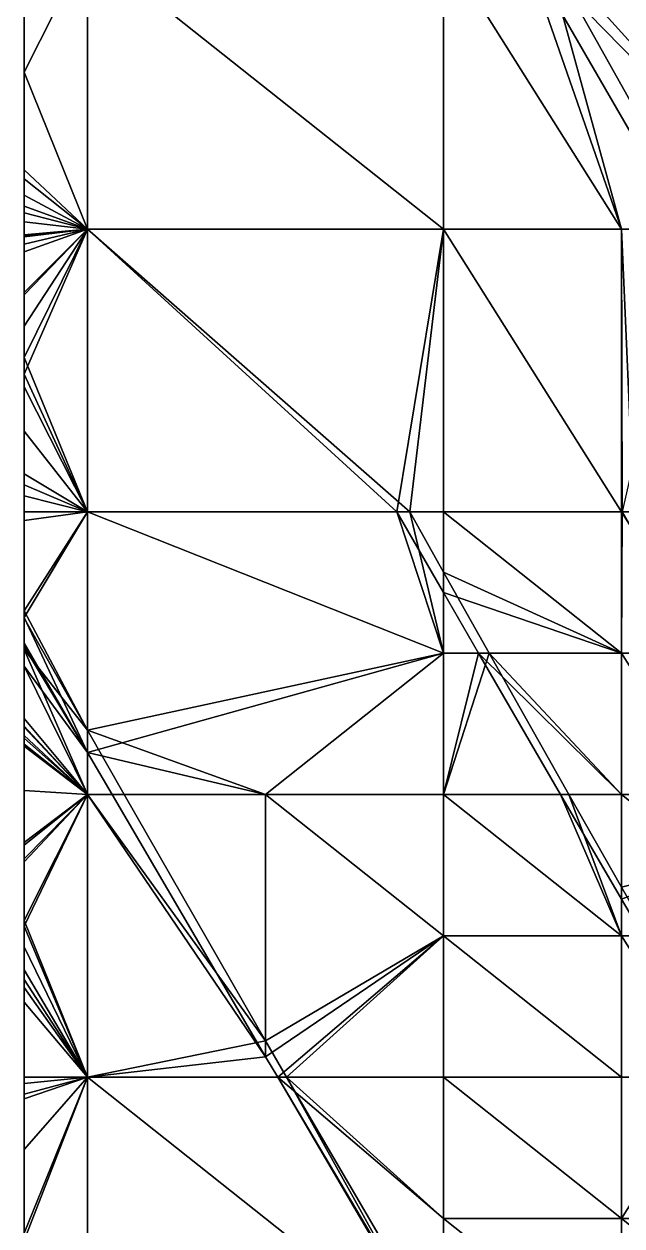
# Model space of a CAD drawing. Extents: x 376891 to 377036, y 6958800 to 6959083.
# Drawn here: x 376891.12 to 376904.56, y 6958814.89 to 6958841.88 of the extents above; entities that cross this region are included whole.
import ezdxf

# ---------------------------------------------------------------- set-up
doc = ezdxf.new("R2010")
doc.units = 0
doc.layers.add('FM2', color=7, linetype='CONTINUOUS')

msp = doc.modelspace()

# ---------------------------------------------------------------- linework, layer by layer
at = {"layer": 'FM2'}
for points in [[(376891.119, 6958840.8, 239.243), (376892.548, 6958843.623, 240.75), (376891.119, 6958842.745, 239.789)], [(376892.548, 6958837.274, 238.968), (376892.548, 6958843.623, 240.75), (376891.119, 6958840.8, 239.243)], [(376891.119, 6958842.565, 239.983), (376892.548, 6958843.623, 240.998), (376891.119, 6958840.8, 239.477)], [(376892.548, 6958843.623, 240.998), (376892.548, 6958837.274, 239.175), (376891.119, 6958840.8, 239.477)], [(376900.548, 6958837.274, 242.97), (376900.548, 6958843.623, 244.737), (376892.548, 6958843.623, 240.75)], [(376892.548, 6958843.623, 240.75), (376892.548, 6958837.274, 238.968), (376900.548, 6958837.274, 242.97)], [(376892.548, 6958843.623, 240.998), (376900.548, 6958843.623, 244.966), (376900.548, 6958837.274, 243.153)], [(376900.548, 6958837.274, 243.153), (376892.548, 6958837.274, 239.175), (376892.548, 6958843.623, 240.998)], [(376900.548, 6958843.623, 244.737), (376900.548, 6958837.274, 242.97), (376904.548, 6958837.274, 244.957)], [(376902.797, 6958843.623, 245.85), (376900.548, 6958843.623, 244.737), (376904.548, 6958837.274, 244.957)], [(376904.548, 6958837.274, 245.132), (376900.548, 6958837.274, 243.153), (376900.548, 6958843.623, 244.966)], [(376904.548, 6958837.274, 245.132), (376900.548, 6958843.623, 244.966), (376902.338, 6958843.623, 245.85)], [(376902.338, 6958843.623, 245.85), (376906.004, 6958837.274, 245.85), (376904.548, 6958837.274, 245.132)], [(376902.338, 6958843.623, 245.85), (376908.548, 6958843.623, 248.911), (376908.548, 6958837.274, 247.103)], [(376908.548, 6958837.274, 247.103), (376906.004, 6958837.274, 245.85), (376902.338, 6958843.623, 245.85)], [(376904.548, 6958837.274, 244.957), (376906.354, 6958837.274, 245.85), (376902.797, 6958843.623, 245.85)], [(376908.548, 6958837.274, 246.933), (376908.548, 6958843.623, 248.691), (376902.797, 6958843.623, 245.85)], [(376902.797, 6958843.623, 245.85), (376906.354, 6958837.274, 245.85), (376908.548, 6958837.274, 246.933)], [(376891.119, 6958842.745, 239.789), (376891.119, 6958842.565, 239.983), (376891.119, 6958840.8, 239.243)], [(376891.119, 6958842.565, 239.983), (376891.119, 6958840.8, 239.477), (376891.119, 6958840.8, 239.243)], [(376891.119, 6958840.8, 239.243), (376891.119, 6958840.8, 239.477), (376891.119, 6958838.606, 238.847)], [(376891.119, 6958840.8, 239.243), (376891.119, 6958838.606, 238.847), (376891.119, 6958838.408, 238.571)], [(376891.119, 6958838.408, 238.571), (376892.548, 6958837.274, 238.968), (376891.119, 6958840.8, 239.243)], [(376891.119, 6958840.8, 239.477), (376892.548, 6958837.274, 239.175), (376891.119, 6958838.606, 238.847)], [(376891.119, 6958838.606, 238.847), (376891.119, 6958838.408, 238.79), (376891.119, 6958838.408, 238.571)], [(376891.119, 6958838.606, 238.847), (376892.548, 6958837.274, 239.175), (376891.119, 6958838.408, 238.79)], [(376891.119, 6958838.408, 238.79), (376891.119, 6958838.039, 238.683), (376891.119, 6958838.408, 238.571)], [(376891.119, 6958838.039, 238.683), (376891.119, 6958837.793, 238.397), (376891.119, 6958838.408, 238.571)], [(376891.119, 6958837.793, 238.397), (376892.548, 6958837.274, 238.968), (376891.119, 6958838.408, 238.571)], [(376891.119, 6958838.408, 238.79), (376892.548, 6958837.274, 239.175), (376891.119, 6958838.039, 238.683)], [(376891.119, 6958837.793, 238.397), (376891.119, 6958838.039, 238.683), (376891.119, 6958837.638, 238.567)], [(376892.548, 6958837.274, 239.175), (376891.119, 6958837.638, 238.567), (376891.119, 6958838.039, 238.683)], [(376891.119, 6958837.793, 238.397), (376891.119, 6958837.638, 238.567), (376891.119, 6958837.441, 238.51)], [(376891.119, 6958837.793, 238.397), (376891.119, 6958837.441, 238.51), (376891.119, 6958837.146, 238.214)], [(376891.119, 6958837.146, 238.214), (376892.548, 6958837.274, 238.968), (376891.119, 6958837.793, 238.397)], [(376892.548, 6958837.274, 239.175), (376891.119, 6958837.441, 238.51), (376891.119, 6958837.638, 238.567)], [(376891.119, 6958837.441, 238.51), (376891.119, 6958837.125, 238.419), (376891.119, 6958837.146, 238.214)], [(376892.548, 6958837.274, 239.175), (376891.119, 6958837.125, 238.419), (376891.119, 6958837.441, 238.51)], [(376891.119, 6958837.121, 238.207), (376892.548, 6958837.274, 238.968), (376891.119, 6958837.146, 238.214)], [(376892.548, 6958837.274, 238.968), (376891.119, 6958835.802, 237.833), (376891.119, 6958834.015, 237.327)], [(376891.119, 6958835.802, 237.833), (376892.548, 6958837.274, 238.968), (376891.119, 6958836.767, 238.107)], [(376891.119, 6958836.767, 238.107), (376892.548, 6958837.274, 238.968), (376891.119, 6958837.121, 238.207)], [(376892.548, 6958830.924, 237.172), (376892.548, 6958837.274, 238.968), (376891.119, 6958834.015, 237.327)], [(376892.548, 6958837.274, 239.175), (376892.548, 6958830.924, 237.342), (376891.119, 6958834.389, 237.628)], [(376891.119, 6958836.936, 238.364), (376892.548, 6958837.274, 239.175), (376891.119, 6958836.767, 238.316)], [(376892.548, 6958837.274, 239.175), (376891.119, 6958835.854, 238.052), (376891.119, 6958836.767, 238.316)], [(376892.548, 6958837.274, 239.175), (376891.119, 6958834.389, 237.628), (376891.119, 6958835.098, 237.833)], [(376891.119, 6958835.854, 238.052), (376892.548, 6958837.274, 239.175), (376891.119, 6958835.098, 237.833)], [(376892.548, 6958837.274, 239.175), (376891.119, 6958837.101, 238.412), (376891.119, 6958837.125, 238.419)], [(376892.548, 6958837.274, 239.175), (376891.119, 6958836.936, 238.364), (376891.119, 6958837.101, 238.412)], [(376891.119, 6958837.146, 238.214), (376891.119, 6958837.125, 238.419), (376891.119, 6958837.101, 238.412)], [(376891.119, 6958837.101, 238.412), (376891.119, 6958837.121, 238.207), (376891.119, 6958837.146, 238.214)], [(376891.119, 6958837.101, 238.412), (376891.119, 6958836.936, 238.364), (376891.119, 6958837.121, 238.207)], [(376891.119, 6958836.936, 238.364), (376891.119, 6958836.767, 238.107), (376891.119, 6958837.121, 238.207)], [(376892.548, 6958837.274, 238.968), (376892.548, 6958830.924, 237.172), (376899.786, 6958830.924, 240.811)], [(376900.548, 6958837.274, 242.97), (376892.548, 6958837.274, 238.968), (376899.786, 6958830.924, 240.811)], [(376899.499, 6958830.924, 240.811), (376892.548, 6958830.924, 237.342), (376892.548, 6958837.274, 239.175)], [(376899.499, 6958830.924, 240.811), (376892.548, 6958837.274, 239.175), (376900.548, 6958837.274, 243.153)], [(376900.548, 6958837.274, 243.153), (376900.548, 6958830.924, 241.333), (376899.499, 6958830.924, 240.811)], [(376899.786, 6958830.924, 240.811), (376900.548, 6958830.924, 241.193), (376900.548, 6958837.274, 242.97)], [(376904.548, 6958830.924, 243.195), (376904.548, 6958837.274, 244.957), (376900.548, 6958837.274, 242.97)], [(376900.548, 6958837.274, 242.97), (376900.548, 6958830.924, 241.193), (376904.548, 6958830.924, 243.195)], [(376900.548, 6958837.274, 243.153), (376904.548, 6958837.274, 245.132), (376904.548, 6958830.924, 243.323)], [(376904.548, 6958830.924, 243.323), (376900.548, 6958830.924, 241.333), (376900.548, 6958837.274, 243.153)], [(376904.548, 6958837.274, 244.957), (376904.548, 6958830.924, 243.195), (376904.819, 6958830.924, 243.33)], [(376906.354, 6958837.274, 245.85), (376904.548, 6958837.274, 244.957), (376904.819, 6958830.924, 243.33)], [(376904.562, 6958830.924, 243.33), (376904.548, 6958830.924, 243.323), (376904.548, 6958837.274, 245.132)], [(376904.562, 6958830.924, 243.33), (376904.548, 6958837.274, 245.132), (376906.004, 6958837.274, 245.85)], [(376891.119, 6958836.936, 238.364), (376891.119, 6958836.767, 238.316), (376891.119, 6958836.767, 238.107)], [(376891.119, 6958836.767, 238.316), (376891.119, 6958835.854, 238.052), (376891.119, 6958836.767, 238.107)], [(376891.119, 6958835.854, 238.052), (376891.119, 6958835.802, 237.833), (376891.119, 6958836.767, 238.107)], [(376891.119, 6958835.854, 238.052), (376891.119, 6958835.098, 237.833), (376891.119, 6958835.802, 237.833)], [(376891.119, 6958835.802, 237.833), (376891.119, 6958835.098, 237.833), (376891.119, 6958834.015, 237.327)], [(376891.119, 6958834.015, 237.327), (376891.119, 6958835.098, 237.833), (376891.119, 6958834.389, 237.628)], [(376891.119, 6958834.015, 237.327), (376891.119, 6958834.389, 237.628), (376891.119, 6958833.732, 237.439)], [(376891.119, 6958834.389, 237.628), (376892.548, 6958830.924, 237.342), (376891.119, 6958833.732, 237.439)], [(376891.119, 6958834.015, 237.327), (376891.119, 6958833.732, 237.439), (376891.119, 6958832.735, 236.965)], [(376892.548, 6958830.924, 237.172), (376891.119, 6958834.015, 237.327), (376891.119, 6958832.735, 236.965)], [(376891.119, 6958832.735, 236.965), (376891.119, 6958833.732, 237.439), (376891.119, 6958832.735, 237.151)], [(376891.119, 6958833.732, 237.439), (376892.548, 6958830.924, 237.342), (376891.119, 6958832.735, 237.151)], [(376891.119, 6958832.735, 236.965), (376891.119, 6958832.735, 237.151), (376891.119, 6958831.782, 236.876)], [(376891.119, 6958832.735, 236.965), (376891.119, 6958831.782, 236.876), (376891.119, 6958831.533, 236.625)], [(376892.548, 6958830.924, 237.172), (376891.119, 6958832.735, 236.965), (376891.119, 6958831.533, 236.625)], [(376891.119, 6958832.735, 237.151), (376892.548, 6958830.924, 237.342), (376891.119, 6958831.782, 236.876)], [(376891.119, 6958831.782, 236.876), (376891.119, 6958831.283, 236.732), (376891.119, 6958831.533, 236.625)], [(376891.119, 6958831.782, 236.876), (376892.548, 6958830.924, 237.342), (376891.119, 6958831.283, 236.732)], [(376891.119, 6958831.283, 236.732), (376891.119, 6958830.924, 236.453), (376891.119, 6958831.533, 236.625)], [(376891.119, 6958830.924, 236.453), (376892.548, 6958830.924, 237.172), (376891.119, 6958831.533, 236.625)], [(376891.119, 6958831.283, 236.732), (376891.119, 6958830.924, 236.628), (376891.119, 6958830.924, 236.453)], [(376891.119, 6958831.283, 236.732), (376892.548, 6958830.924, 237.342), (376891.119, 6958830.924, 236.628)], [(376891.119, 6958830.924, 236.628), (376891.119, 6958830.732, 236.572), (376891.119, 6958830.924, 236.453)], [(376891.119, 6958830.732, 236.572), (376891.119, 6958828.702, 235.817), (376891.119, 6958830.924, 236.453)], [(376891.119, 6958828.702, 235.817), (376892.548, 6958830.924, 237.172), (376891.119, 6958830.924, 236.453)], [(376892.548, 6958826.024, 235.771), (376892.548, 6958830.924, 237.172), (376891.119, 6958828.702, 235.817)], [(376892.548, 6958830.924, 237.342), (376892.548, 6958825.52, 235.771), (376891.119, 6958828.552, 235.939)], [(376892.548, 6958830.924, 237.342), (376891.119, 6958830.732, 236.572), (376891.119, 6958830.924, 236.628)], [(376892.548, 6958830.924, 237.342), (376891.119, 6958828.702, 235.982), (376891.119, 6958830.732, 236.572)], [(376892.548, 6958830.924, 237.342), (376891.119, 6958828.552, 235.939), (376891.119, 6958828.702, 235.982)], [(376892.548, 6958830.924, 237.172), (376892.548, 6958826.024, 235.771), (376900.548, 6958827.749, 240.297)], [(376899.786, 6958830.924, 240.811), (376892.548, 6958830.924, 237.172), (376900.548, 6958827.749, 240.297)], [(376900.548, 6958827.749, 240.419), (376892.548, 6958825.52, 235.771), (376892.548, 6958830.924, 237.342)], [(376900.548, 6958827.749, 240.419), (376892.548, 6958830.924, 237.342), (376899.499, 6958830.924, 240.811)], [(376899.499, 6958830.924, 240.811), (376900.548, 6958829.11, 240.811), (376900.548, 6958827.749, 240.419)], [(376899.499, 6958830.924, 240.811), (376900.548, 6958830.924, 241.333), (376900.548, 6958829.11, 240.811)], [(376900.548, 6958827.749, 240.297), (376900.548, 6958829.568, 240.811), (376899.786, 6958830.924, 240.811)], [(376900.548, 6958829.568, 240.811), (376900.548, 6958830.924, 241.193), (376899.786, 6958830.924, 240.811)], [(376904.548, 6958827.749, 242.307), (376904.548, 6958830.924, 243.195), (376900.548, 6958830.924, 241.193)], [(376904.548, 6958827.749, 242.307), (376900.548, 6958830.924, 241.193), (376900.548, 6958829.568, 240.811)], [(376900.548, 6958830.924, 241.333), (376904.548, 6958830.924, 243.323), (376904.548, 6958827.749, 242.414)], [(376900.548, 6958829.11, 240.811), (376900.548, 6958830.924, 241.333), (376904.548, 6958827.749, 242.414)], [(376904.548, 6958830.924, 243.195), (376904.548, 6958827.749, 242.307), (376906.548, 6958827.749, 243.308)], [(376904.819, 6958830.924, 243.33), (376904.548, 6958830.924, 243.195), (376906.548, 6958827.749, 243.308)], [(376904.548, 6958827.749, 242.414), (376904.548, 6958830.924, 243.323), (376904.562, 6958830.924, 243.33)], [(376904.562, 6958830.924, 243.33), (376906.393, 6958827.749, 243.33), (376904.548, 6958827.749, 242.414)], [(376891.119, 6958828.702, 235.817), (376891.119, 6958830.732, 236.572), (376891.119, 6958828.702, 235.982)], [(376900.548, 6958829.568, 240.811), (376901.568, 6958827.749, 240.811), (376904.548, 6958827.749, 242.307)], [(376901.568, 6958827.749, 240.811), (376900.548, 6958829.568, 240.811), (376900.548, 6958827.749, 240.297)], [(376904.548, 6958827.749, 242.414), (376901.333, 6958827.749, 240.811), (376900.548, 6958829.11, 240.811)], [(376900.548, 6958827.749, 240.419), (376900.548, 6958829.11, 240.811), (376901.333, 6958827.749, 240.811)], [(376891.119, 6958828.702, 235.982), (376891.119, 6958828.552, 235.939), (376891.119, 6958828.702, 235.817)], [(376891.119, 6958828.552, 235.939), (376891.119, 6958828.539, 235.771), (376891.119, 6958828.702, 235.817)], [(376891.119, 6958828.539, 235.771), (376892.548, 6958826.024, 235.771), (376891.119, 6958828.702, 235.817)], [(376891.119, 6958828.552, 235.939), (376891.119, 6958827.976, 235.771), (376891.119, 6958828.539, 235.771)], [(376891.119, 6958828.552, 235.939), (376892.548, 6958825.52, 235.771), (376891.119, 6958827.976, 235.771)], [(376891.119, 6958827.976, 235.771), (376891.119, 6958827.834, 235.569), (376891.119, 6958828.539, 235.771)], [(376892.548, 6958826.024, 235.771), (376891.119, 6958828.539, 235.771), (376891.119, 6958827.834, 235.569)], [(376891.119, 6958827.903, 235.75), (376891.119, 6958827.834, 235.569), (376891.119, 6958827.976, 235.771)], [(376891.119, 6958827.903, 235.75), (376891.119, 6958827.976, 235.771), (376892.548, 6958825.52, 235.771)], [(376891.119, 6958827.903, 235.75), (376891.119, 6958827.46, 235.621), (376891.119, 6958827.834, 235.569)], [(376891.119, 6958827.46, 235.621), (376891.119, 6958827.903, 235.75), (376892.548, 6958825.52, 235.771)], [(376891.119, 6958827.834, 235.569), (376891.119, 6958827.46, 235.621), (376891.119, 6958826.087, 235.069)], [(376891.119, 6958826.087, 235.069), (376892.548, 6958824.575, 235.356), (376891.119, 6958827.834, 235.569)], [(376892.548, 6958826.024, 235.771), (376891.119, 6958827.834, 235.569), (376892.548, 6958824.575, 235.356)], [(376892.548, 6958826.024, 235.771), (376896.548, 6958824.575, 237.374), (376900.548, 6958827.749, 240.297)], [(376900.548, 6958827.749, 240.419), (376896.548, 6958824.575, 237.497), (376892.548, 6958825.52, 235.771)], [(376896.548, 6958824.575, 237.374), (376900.548, 6958824.575, 239.394), (376900.548, 6958827.749, 240.297)], [(376900.548, 6958827.749, 240.419), (376900.548, 6958824.575, 239.499), (376896.548, 6958824.575, 237.497)], [(376901.568, 6958827.749, 240.811), (376900.548, 6958827.749, 240.297), (376900.548, 6958824.575, 239.394)], [(376900.548, 6958824.575, 239.394), (376903.358, 6958824.575, 240.811), (376901.568, 6958827.749, 240.811)], [(376900.548, 6958824.575, 239.499), (376900.548, 6958827.749, 240.419), (376901.333, 6958827.749, 240.811)], [(376901.333, 6958827.749, 240.811), (376903.171, 6958824.575, 240.811), (376900.548, 6958824.575, 239.499)], [(376901.333, 6958827.749, 240.811), (376904.548, 6958827.749, 242.414), (376904.548, 6958824.575, 241.498)], [(376904.548, 6958824.575, 241.498), (376903.171, 6958824.575, 240.811), (376901.333, 6958827.749, 240.811)], [(376904.548, 6958824.575, 241.41), (376904.548, 6958827.749, 242.307), (376901.568, 6958827.749, 240.811)], [(376901.568, 6958827.749, 240.811), (376903.358, 6958824.575, 240.811), (376904.548, 6958824.575, 241.41)], [(376906.548, 6958824.575, 242.415), (376906.548, 6958827.749, 243.308), (376904.548, 6958827.749, 242.307)], [(376904.548, 6958827.749, 242.307), (376904.548, 6958824.575, 241.41), (376906.548, 6958824.575, 242.415)], [(376906.548, 6958824.575, 242.495), (376904.548, 6958824.575, 241.498), (376904.548, 6958827.749, 242.414)], [(376904.548, 6958827.749, 242.414), (376906.393, 6958827.749, 243.33), (376906.548, 6958824.575, 242.495)], [(376891.119, 6958827.46, 235.621), (376891.119, 6958826.286, 235.279), (376891.119, 6958826.087, 235.069)], [(376892.548, 6958825.52, 235.771), (376892.548, 6958824.575, 235.496), (376891.119, 6958827.46, 235.621)], [(376892.548, 6958824.575, 235.496), (376891.119, 6958826.286, 235.279), (376891.119, 6958827.46, 235.621)], [(376891.119, 6958826.087, 235.069), (376891.119, 6958826.286, 235.279), (376891.119, 6958826.111, 235.228)], [(376891.119, 6958826.286, 235.279), (376892.548, 6958824.575, 235.496), (376891.119, 6958826.111, 235.228)], [(376891.119, 6958826.111, 235.228), (376891.119, 6958826.087, 235.221), (376891.119, 6958825.898, 235.015)], [(376891.119, 6958826.087, 235.069), (376891.119, 6958826.111, 235.228), (376891.119, 6958825.898, 235.015)], [(376891.119, 6958826.111, 235.228), (376892.548, 6958824.575, 235.496), (376891.119, 6958826.087, 235.221)], [(376891.119, 6958826.087, 235.221), (376891.119, 6958825.84, 235.149), (376891.119, 6958825.898, 235.015)], [(376891.119, 6958825.898, 235.015), (376892.548, 6958824.575, 235.356), (376891.119, 6958826.087, 235.069)], [(376892.548, 6958824.575, 235.496), (376891.119, 6958825.84, 235.149), (376891.119, 6958826.087, 235.221)], [(376892.548, 6958826.024, 235.771), (376893.37, 6958824.575, 235.771), (376896.548, 6958824.575, 237.374)], [(376893.37, 6958824.575, 235.771), (376892.548, 6958826.024, 235.771), (376892.548, 6958824.575, 235.356)], [(376891.119, 6958825.898, 235.015), (376891.119, 6958825.84, 235.149), (376891.119, 6958825.709, 235.111)], [(376891.119, 6958825.709, 235.111), (376891.119, 6958825.709, 234.961), (376891.119, 6958825.898, 235.015)], [(376892.548, 6958824.575, 235.356), (376891.119, 6958825.898, 235.015), (376891.119, 6958825.709, 234.961)], [(376892.548, 6958824.575, 235.496), (376891.119, 6958825.709, 235.111), (376891.119, 6958825.84, 235.149)], [(376891.119, 6958825.659, 235.097), (376891.119, 6958825.709, 234.961), (376891.119, 6958825.709, 235.111)], [(376891.119, 6958825.709, 234.961), (376891.119, 6958825.659, 235.097), (376891.119, 6958824.669, 234.808)], [(376891.119, 6958825.709, 234.961), (376891.119, 6958824.669, 234.808), (376891.119, 6958824.669, 234.661)], [(376891.119, 6958824.669, 234.661), (376892.548, 6958824.575, 235.356), (376891.119, 6958825.709, 234.961)], [(376891.119, 6958825.709, 235.111), (376892.548, 6958824.575, 235.496), (376891.119, 6958825.659, 235.097)], [(376891.119, 6958825.659, 235.097), (376892.548, 6958824.575, 235.496), (376891.119, 6958824.669, 234.808)], [(376896.548, 6958824.575, 237.497), (376893.098, 6958824.575, 235.771), (376892.548, 6958825.52, 235.771)], [(376892.548, 6958824.575, 235.496), (376892.548, 6958825.52, 235.771), (376893.098, 6958824.575, 235.771)], [(376891.119, 6958824.669, 234.661), (376891.119, 6958824.669, 234.808), (376891.119, 6958823.496, 234.465)], [(376891.119, 6958824.669, 234.661), (376891.119, 6958823.496, 234.465), (376891.119, 6958823.441, 234.307)], [(376891.119, 6958823.441, 234.307), (376892.548, 6958824.575, 235.356), (376891.119, 6958824.669, 234.661)], [(376891.119, 6958824.669, 234.808), (376892.548, 6958824.575, 235.496), (376891.119, 6958823.496, 234.465)], [(376891.119, 6958821.619, 233.779), (376892.548, 6958824.575, 235.356), (376891.119, 6958823.063, 234.197)], [(376892.548, 6958818.225, 233.517), (376892.548, 6958824.575, 235.356), (376891.119, 6958821.619, 233.779)], [(376891.119, 6958823.063, 234.197), (376892.548, 6958824.575, 235.356), (376891.119, 6958823.441, 234.307)], [(376891.119, 6958823.063, 234.338), (376892.548, 6958824.575, 235.496), (376891.119, 6958821.749, 233.953)], [(376892.548, 6958824.575, 235.496), (376892.548, 6958818.225, 233.634), (376891.119, 6958821.749, 233.953)], [(376891.119, 6958823.441, 234.449), (376892.548, 6958824.575, 235.496), (376891.119, 6958823.134, 234.359)], [(376892.548, 6958824.575, 235.496), (376891.119, 6958823.063, 234.338), (376891.119, 6958823.134, 234.359)], [(376892.548, 6958824.575, 235.496), (376891.119, 6958823.441, 234.449), (376891.119, 6958823.496, 234.465)], [(376892.548, 6958824.575, 235.356), (376892.548, 6958818.225, 233.517), (376896.548, 6958819.041, 235.771)], [(376896.548, 6958819.041, 235.771), (376893.37, 6958824.575, 235.771), (376892.548, 6958824.575, 235.356)], [(376896.548, 6958818.686, 235.771), (376892.548, 6958818.225, 233.634), (376892.548, 6958824.575, 235.496)], [(376892.548, 6958824.575, 235.496), (376893.098, 6958824.575, 235.771), (376896.548, 6958818.686, 235.771)], [(376893.098, 6958824.575, 235.771), (376896.548, 6958824.575, 237.497), (376896.548, 6958818.686, 235.771)], [(376896.548, 6958819.041, 235.771), (376896.548, 6958824.575, 237.374), (376893.37, 6958824.575, 235.771)], [(376896.548, 6958824.575, 237.374), (376896.548, 6958819.041, 235.771), (376900.548, 6958821.4, 238.477)], [(376900.548, 6958821.4, 238.477), (376900.548, 6958824.575, 239.394), (376896.548, 6958824.575, 237.374)], [(376900.548, 6958821.4, 238.571), (376896.548, 6958818.686, 235.771), (376896.548, 6958824.575, 237.497)], [(376896.548, 6958824.575, 237.497), (376900.548, 6958824.575, 239.499), (376900.548, 6958821.4, 238.571)], [(376900.548, 6958824.575, 239.394), (376900.548, 6958821.4, 238.477), (376904.548, 6958821.4, 240.494)], [(376904.548, 6958821.4, 240.494), (376903.358, 6958824.575, 240.811), (376900.548, 6958824.575, 239.394)], [(376904.548, 6958821.4, 240.57), (376900.548, 6958821.4, 238.571), (376900.548, 6958824.575, 239.499)], [(376900.548, 6958824.575, 239.499), (376903.171, 6958824.575, 240.811), (376904.548, 6958821.4, 240.57)], [(376903.171, 6958824.575, 240.811), (376904.548, 6958824.575, 241.498), (376904.548, 6958822.222, 240.811)], [(376903.171, 6958824.575, 240.811), (376904.548, 6958822.222, 240.811), (376904.548, 6958821.4, 240.57)], [(376904.548, 6958822.496, 240.811), (376904.548, 6958824.575, 241.41), (376903.358, 6958824.575, 240.811)], [(376904.548, 6958821.4, 240.494), (376904.548, 6958822.496, 240.811), (376903.358, 6958824.575, 240.811)], [(376904.548, 6958824.575, 241.41), (376904.548, 6958822.496, 240.811), (376906.548, 6958822.987, 241.961)], [(376906.548, 6958822.987, 241.961), (376906.548, 6958824.575, 242.415), (376904.548, 6958824.575, 241.41)], [(376906.548, 6958822.987, 242.033), (376904.548, 6958822.222, 240.811), (376904.548, 6958824.575, 241.498)], [(376904.548, 6958824.575, 241.498), (376906.548, 6958824.575, 242.495), (376906.548, 6958822.987, 242.033)], [(376891.119, 6958823.441, 234.307), (376891.119, 6958823.496, 234.465), (376891.119, 6958823.441, 234.449)], [(376891.119, 6958823.441, 234.307), (376891.119, 6958823.441, 234.449), (376891.119, 6958823.134, 234.359)], [(376891.119, 6958823.441, 234.307), (376891.119, 6958823.134, 234.359), (376891.119, 6958823.063, 234.197)], [(376891.119, 6958823.134, 234.359), (376891.119, 6958823.063, 234.338), (376891.119, 6958823.063, 234.197)], [(376891.119, 6958823.063, 234.338), (376891.119, 6958821.749, 233.953), (376891.119, 6958823.063, 234.197)], [(376891.119, 6958821.749, 233.953), (376891.119, 6958821.619, 233.779), (376891.119, 6958823.063, 234.197)], [(376904.548, 6958822.496, 240.811), (376905.177, 6958821.4, 240.811), (376906.548, 6958822.987, 241.961)], [(376906.548, 6958822.987, 242.033), (376905.031, 6958821.4, 240.811), (376904.548, 6958822.222, 240.811)], [(376905.177, 6958821.4, 240.811), (376904.548, 6958822.496, 240.811), (376904.548, 6958821.4, 240.494)], [(376904.548, 6958821.4, 240.57), (376904.548, 6958822.222, 240.811), (376905.031, 6958821.4, 240.811)], [(376891.119, 6958821.749, 233.953), (376891.119, 6958821.157, 233.779), (376891.119, 6958821.619, 233.779)], [(376891.119, 6958821.749, 233.953), (376892.548, 6958818.225, 233.634), (376891.119, 6958821.157, 233.779)], [(376891.119, 6958821.157, 233.779), (376891.119, 6958820.636, 233.495), (376891.119, 6958821.619, 233.779)], [(376891.119, 6958820.636, 233.495), (376892.548, 6958818.225, 233.517), (376891.119, 6958821.619, 233.779)], [(376896.548, 6958819.041, 235.771), (376897.018, 6958818.225, 235.771), (376900.548, 6958821.4, 238.477)], [(376900.548, 6958821.4, 238.571), (376896.819, 6958818.225, 235.771), (376896.548, 6958818.686, 235.771)], [(376900.548, 6958821.4, 238.571), (376900.548, 6958818.225, 237.634), (376896.819, 6958818.225, 235.771)], [(376897.018, 6958818.225, 235.771), (376900.548, 6958818.225, 237.549), (376900.548, 6958821.4, 238.477)], [(376904.548, 6958818.225, 239.561), (376904.548, 6958821.4, 240.494), (376900.548, 6958821.4, 238.477)], [(376900.548, 6958821.4, 238.477), (376900.548, 6958818.225, 237.549), (376904.548, 6958818.225, 239.561)], [(376900.548, 6958821.4, 238.571), (376904.548, 6958821.4, 240.57), (376904.548, 6958818.225, 239.63)], [(376904.548, 6958818.225, 239.63), (376900.548, 6958818.225, 237.634), (376900.548, 6958821.4, 238.571)], [(376904.548, 6958821.4, 240.494), (376904.548, 6958818.225, 239.561), (376906.548, 6958818.225, 240.563)], [(376906.548, 6958818.225, 240.563), (376905.177, 6958821.4, 240.811), (376904.548, 6958821.4, 240.494)], [(376906.548, 6958818.225, 240.625), (376904.548, 6958818.225, 239.63), (376904.548, 6958821.4, 240.57)], [(376904.548, 6958821.4, 240.57), (376905.031, 6958821.4, 240.811), (376906.548, 6958818.225, 240.625)], [(376891.119, 6958821.157, 233.779), (376891.119, 6958820.636, 233.627), (376891.119, 6958820.636, 233.495)], [(376891.119, 6958821.157, 233.779), (376892.548, 6958818.225, 233.634), (376891.119, 6958820.636, 233.627)], [(376891.119, 6958820.636, 233.627), (376891.119, 6958820.422, 233.564), (376891.119, 6958820.636, 233.495)], [(376891.119, 6958820.422, 233.564), (376891.119, 6958820.239, 233.379), (376891.119, 6958820.636, 233.495)], [(376891.119, 6958820.239, 233.379), (376892.548, 6958818.225, 233.517), (376891.119, 6958820.636, 233.495)], [(376891.119, 6958820.636, 233.627), (376892.548, 6958818.225, 233.634), (376891.119, 6958820.422, 233.564)], [(376891.119, 6958820.422, 233.564), (376891.119, 6958819.915, 233.415), (376891.119, 6958820.239, 233.379)], [(376891.119, 6958820.422, 233.564), (376892.548, 6958818.225, 233.634), (376891.119, 6958819.915, 233.415)], [(376891.119, 6958819.915, 233.415), (376891.119, 6958818.225, 232.796), (376891.119, 6958820.239, 233.379)], [(376891.119, 6958818.225, 232.796), (376892.548, 6958818.225, 233.517), (376891.119, 6958820.239, 233.379)], [(376891.119, 6958819.915, 233.415), (376891.119, 6958818.225, 232.92), (376891.119, 6958818.225, 232.796)], [(376891.119, 6958819.915, 233.415), (376892.548, 6958818.225, 233.634), (376891.119, 6958818.225, 232.92)], [(376892.548, 6958818.225, 233.517), (376897.018, 6958818.225, 235.771), (376896.548, 6958819.041, 235.771)], [(376896.548, 6958818.686, 235.771), (376896.819, 6958818.225, 235.771), (376892.548, 6958818.225, 233.634)], [(376891.119, 6958818.225, 232.92), (376891.119, 6958818.088, 232.879), (376891.119, 6958818.225, 232.796)], [(376891.119, 6958818.225, 232.796), (376891.119, 6958818.088, 232.879), (376891.119, 6958817.847, 232.686)], [(376892.548, 6958818.225, 233.517), (376891.119, 6958818.225, 232.796), (376891.119, 6958817.847, 232.686)], [(376891.119, 6958816.604, 232.322), (376892.548, 6958818.225, 233.517), (376891.119, 6958817.847, 232.686)], [(376891.119, 6958814.559, 231.723), (376892.548, 6958818.225, 233.517), (376891.119, 6958816.604, 232.322)], [(376892.548, 6958811.875, 231.659), (376892.548, 6958818.225, 233.517), (376891.119, 6958814.559, 231.723)], [(376891.119, 6958818.088, 232.879), (376892.548, 6958818.225, 233.634), (376891.119, 6958817.847, 232.808)], [(376891.119, 6958818.225, 232.92), (376892.548, 6958818.225, 233.634), (376891.119, 6958818.088, 232.879)], [(376892.548, 6958818.225, 233.634), (376892.548, 6958811.875, 231.761), (376891.119, 6958814.72, 231.886)], [(376892.548, 6958818.225, 233.634), (376891.119, 6958814.72, 231.886), (376891.119, 6958816.604, 232.441)], [(376892.548, 6958818.225, 233.634), (376891.119, 6958816.604, 232.441), (376891.119, 6958817.743, 232.777)], [(376891.119, 6958817.847, 232.808), (376892.548, 6958818.225, 233.634), (376891.119, 6958817.743, 232.777)], [(376892.548, 6958818.225, 233.517), (376892.548, 6958811.875, 231.659), (376900.548, 6958811.875, 235.677)], [(376900.548, 6958811.875, 235.677), (376897.018, 6958818.225, 235.771), (376892.548, 6958818.225, 233.517)], [(376900.548, 6958811.875, 235.751), (376892.548, 6958811.875, 231.761), (376892.548, 6958818.225, 233.634)], [(376892.548, 6958818.225, 233.634), (376896.819, 6958818.225, 235.771), (376900.548, 6958811.875, 235.751)], [(376900.548, 6958815.05, 236.695), (376900.548, 6958811.942, 235.771), (376896.819, 6958818.225, 235.771)], [(376896.819, 6958818.225, 235.771), (376900.548, 6958818.225, 237.634), (376900.548, 6958815.05, 236.695)], [(376896.819, 6958818.225, 235.771), (376900.548, 6958811.942, 235.771), (376900.548, 6958811.875, 235.751)], [(376897.018, 6958818.225, 235.771), (376900.548, 6958812.192, 235.771), (376900.548, 6958815.05, 236.616)], [(376900.548, 6958815.05, 236.616), (376900.548, 6958818.225, 237.549), (376897.018, 6958818.225, 235.771)], [(376900.548, 6958811.875, 235.677), (376900.548, 6958812.192, 235.771), (376897.018, 6958818.225, 235.771)], [(376904.548, 6958815.05, 238.621), (376904.548, 6958818.225, 239.561), (376900.548, 6958818.225, 237.549)], [(376900.548, 6958818.225, 237.549), (376900.548, 6958815.05, 236.616), (376904.548, 6958815.05, 238.621)], [(376900.548, 6958818.225, 237.634), (376904.548, 6958818.225, 239.63), (376904.548, 6958815.05, 238.686)], [(376904.548, 6958815.05, 238.686), (376900.548, 6958815.05, 236.695), (376900.548, 6958818.225, 237.634)], [(376904.548, 6958815.05, 238.621), (376908.548, 6958815.05, 240.612), (376906.548, 6958818.225, 240.563)], [(376906.548, 6958818.225, 240.563), (376904.548, 6958818.225, 239.561), (376904.548, 6958815.05, 238.621)], [(376906.548, 6958818.225, 240.625), (376908.548, 6958815.05, 240.667), (376904.548, 6958815.05, 238.686)], [(376904.548, 6958815.05, 238.686), (376904.548, 6958818.225, 239.63), (376906.548, 6958818.225, 240.625)], [(376891.119, 6958817.847, 232.808), (376891.119, 6958817.847, 232.686), (376891.119, 6958818.088, 232.879)], [(376891.119, 6958817.743, 232.777), (376891.119, 6958817.847, 232.686), (376891.119, 6958817.847, 232.808)], [(376891.119, 6958817.847, 232.686), (376891.119, 6958817.743, 232.777), (376891.119, 6958816.604, 232.322)], [(376891.119, 6958816.604, 232.322), (376891.119, 6958817.743, 232.777), (376891.119, 6958816.604, 232.441)], [(376891.119, 6958816.604, 232.322), (376891.119, 6958816.604, 232.441), (376891.119, 6958814.72, 231.886)], [(376891.119, 6958816.604, 232.322), (376891.119, 6958814.72, 231.886), (376891.119, 6958814.559, 231.723)], [(376904.548, 6958811.875, 237.677), (376904.548, 6958815.05, 238.621), (376900.548, 6958815.05, 236.616)], [(376904.548, 6958811.875, 237.677), (376900.548, 6958815.05, 236.616), (376900.548, 6958812.192, 235.771)], [(376900.548, 6958815.05, 236.695), (376904.548, 6958815.05, 238.686), (376904.548, 6958811.875, 237.738)], [(376900.548, 6958811.942, 235.771), (376900.548, 6958815.05, 236.695), (376904.548, 6958811.875, 237.738)], [(376908.548, 6958811.875, 239.664), (376908.548, 6958815.05, 240.612), (376904.548, 6958815.05, 238.621)], [(376904.548, 6958815.05, 238.621), (376904.548, 6958811.875, 237.677), (376908.548, 6958811.875, 239.664)], [(376904.548, 6958815.05, 238.686), (376908.548, 6958815.05, 240.667), (376908.548, 6958811.875, 239.717)], [(376908.548, 6958811.875, 239.717), (376904.548, 6958811.875, 237.738), (376904.548, 6958815.05, 238.686)]]:
    msp.add_3dface(points, dxfattribs=at)

doc.saveas('drawing.dxf')
